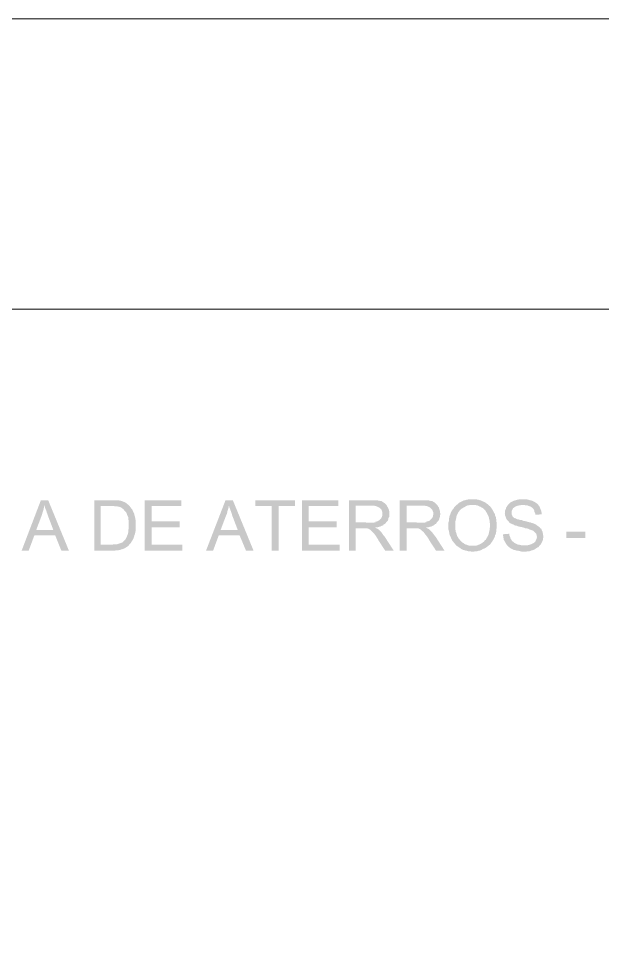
# Model space of a CAD drawing. Header units: feet. Extents: x 203667 to 205527, y 9204857 to 9205156.
# Drawn here: x 204253.37 to 204256.83, y 9205150.58 to 9205156.13 of the extents above; entities that cross this region are included whole.
import ezdxf

# ---------------------------------------------------------------- set-up
doc = ezdxf.new("R2010")
doc.units = ezdxf.units.FT
doc.header["$LTSCALE"] = 0.3
doc.header["$MEASUREMENT"] = 0
doc.layers.add('DRENAGEM a executar', color=242, linetype='Continuous', lineweight=30)

msp = doc.modelspace()

# ---------------------------------------------------------------- hatches: boundary and pattern name
at = {"layer": 'DRENAGEM a executar', "lineweight": 20}
for points in [[(204253.5472, 9205153.2796), (204253.5039, 9205153.2796), (204253.39, 9205152.9811), (204253.4318, 9205152.9811), (204253.465, 9205153.0705), (204253.589, 9205153.0705), (204253.4765, 9205153.1037), (204253.5097, 9205153.1916), (204253.5126, 9205153.2003), (204253.514, 9205153.2089), (204253.5169, 9205153.2162), (204253.5198, 9205153.2248), (204253.5212, 9205153.2335), (204253.5227, 9205153.2407), (204253.5256, 9205153.2493)], [(204253.5472, 9205153.2796), (204253.5256, 9205153.2493), (204253.5284, 9205153.2363), (204253.5299, 9205153.2306), (204253.5342, 9205153.2219), (204253.5371, 9205153.2147), (204253.5385, 9205153.2061), (204253.5429, 9205153.1974), (204253.5458, 9205153.1873), (204253.5775, 9205153.1037), (204253.4765, 9205153.1037), (204253.589, 9205153.0705), (204253.6251, 9205152.9811), (204253.6698, 9205152.9811)], [(204253.9208, 9205153.2796), (204253.8198, 9205153.2796), (204253.8198, 9205152.9811), (204253.9438, 9205152.9811), (204253.9525, 9205152.9825), (204253.9597, 9205152.9825), (204253.9684, 9205152.9839), (204253.9756, 9205152.9854), (204253.9813, 9205152.9883), (204253.9885, 9205152.9897), (204253.9972, 9205152.9926), (204254.0044, 9205152.9969), (204254.0116, 9205153.0013), (204254.0217, 9205153.0085), (204254.0275, 9205153.0157), (204253.8587, 9205153.0157), (204253.8587, 9205153.245), (204253.9208, 9205153.245), (204254.0246, 9205153.2493), (204254.0203, 9205153.2537), (204254.0131, 9205153.2594), (204254.0059, 9205153.2652), (204253.9929, 9205153.271), (204253.9842, 9205153.2738), (204253.9756, 9205153.2767), (204253.9669, 9205153.2782), (204253.9597, 9205153.2782), (204253.951, 9205153.2796), (204253.9323, 9205153.2796)], [(204254.3361, 9205153.2796), (204254.1198, 9205153.2796), (204254.1198, 9205152.9811), (204254.3433, 9205152.9811), (204254.3433, 9205153.0157), (204254.1602, 9205153.0157), (204254.1602, 9205153.1181), (204254.326, 9205153.1181), (204254.326, 9205153.1541), (204254.1602, 9205153.1541), (204254.1602, 9205153.245), (204254.3361, 9205153.245)], [(204254.6419, 9205153.2796), (204254.5986, 9205153.2796), (204254.4833, 9205152.9811), (204254.5251, 9205152.9811), (204254.5583, 9205153.0705), (204254.6823, 9205153.0705), (204254.5698, 9205153.1037), (204254.603, 9205153.1916), (204254.6073, 9205153.2003), (204254.6087, 9205153.2089), (204254.6102, 9205153.2162), (204254.6131, 9205153.2248), (204254.6159, 9205153.2335), (204254.6174, 9205153.2407), (204254.6188, 9205153.2493)], [(204254.6419, 9205153.2796), (204254.6188, 9205153.2493), (204254.6217, 9205153.2363), (204254.6246, 9205153.2306), (204254.6275, 9205153.2219), (204254.6304, 9205153.2147), (204254.6333, 9205153.2061), (204254.6361, 9205153.1974), (204254.639, 9205153.1873), (204254.6708, 9205153.1037), (204254.5698, 9205153.1037), (204254.6823, 9205153.0705), (204254.7198, 9205152.9811), (204254.7645, 9205152.9811)], [(204255.0111, 9205153.2796), (204254.7746, 9205153.2796), (204254.7746, 9205153.245), (204254.8727, 9205153.245), (204254.8727, 9205152.9811), (204254.9131, 9205152.9811), (204254.9131, 9205153.245), (204255.0111, 9205153.245)], [(204255.2679, 9205153.2796), (204255.0515, 9205153.2796), (204255.0515, 9205152.9811), (204255.2751, 9205152.9811), (204255.2751, 9205153.0157), (204255.0919, 9205153.0157), (204255.0919, 9205153.1181), (204255.2578, 9205153.1181), (204255.2578, 9205153.1541), (204255.0919, 9205153.1541), (204255.0919, 9205153.245), (204255.2679, 9205153.245)], [(204255.464, 9205153.2796), (204255.3299, 9205153.2796), (204255.3299, 9205152.9811), (204255.3703, 9205152.9811), (204255.3703, 9205153.1138), (204255.4164, 9205153.1138), (204255.4857, 9205153.1181), (204255.5015, 9205153.1195), (204255.5102, 9205153.1224), (204255.5174, 9205153.1238), (204255.526, 9205153.1282), (204255.5332, 9205153.1311), (204255.5376, 9205153.1368), (204255.5448, 9205153.1397), (204255.5506, 9205153.1455), (204255.3703, 9205153.1484), (204255.3703, 9205153.2479), (204255.4655, 9205153.2479), (204255.5506, 9205153.2537), (204255.5448, 9205153.2594), (204255.5376, 9205153.2652), (204255.5304, 9205153.2695), (204255.5246, 9205153.2738), (204255.5159, 9205153.2753), (204255.5087, 9205153.2767), (204255.5015, 9205153.2782), (204255.4929, 9205153.2782), (204255.4828, 9205153.2796), (204255.4741, 9205153.2796)], [(204255.764, 9205153.2796), (204255.6313, 9205153.2796), (204255.6313, 9205152.9811), (204255.6717, 9205152.9811), (204255.6717, 9205153.1138), (204255.7179, 9205153.1138), (204255.7871, 9205153.1181), (204255.803, 9205153.1195), (204255.8116, 9205153.1224), (204255.8188, 9205153.1238), (204255.8275, 9205153.1282), (204255.8332, 9205153.1311), (204255.839, 9205153.1368), (204255.8462, 9205153.1397), (204255.8506, 9205153.1455), (204255.6717, 9205153.1484), (204255.6717, 9205153.2479), (204255.7669, 9205153.2479), (204255.8506, 9205153.2537), (204255.8462, 9205153.2594), (204255.839, 9205153.2652), (204255.8318, 9205153.2695), (204255.8246, 9205153.2738), (204255.8159, 9205153.2753), (204255.8102, 9205153.2767), (204255.803, 9205153.2782), (204255.7943, 9205153.2782), (204255.7842, 9205153.2796), (204255.7756, 9205153.2796)], [(204256.064, 9205153.2854), (204256.0453, 9205153.2854), (204256.0366, 9205153.2839), (204256.028, 9205153.2825), (204256.0207, 9205153.2796), (204256.0121, 9205153.2782), (204256.0049, 9205153.2753), (204255.9977, 9205153.271), (204255.9919, 9205153.2681), (204255.9847, 9205153.2652), (204255.9775, 9205153.2594), (204255.9717, 9205153.2537), (204256.064, 9205153.2522), (204256.0712, 9205153.2508), (204256.0799, 9205153.2508), (204256.0871, 9205153.2493), (204256.0957, 9205153.2479), (204256.1015, 9205153.2436), (204256.1102, 9205153.2407), (204256.1174, 9205153.2363), (204256.1231, 9205153.2335), (204256.1304, 9205153.2277), (204256.1347, 9205153.2219), (204256.1405, 9205153.2162), (204256.1448, 9205153.2089), (204256.1491, 9205153.2017), (204256.1534, 9205153.1931), (204256.1592, 9205153.1815), (204256.1606, 9205153.1729), (204256.1621, 9205153.1657), (204256.165, 9205153.157), (204256.165, 9205153.1484), (204256.1664, 9205153.1397), (204256.1664, 9205153.1224), (204256.165, 9205153.1138), (204256.165, 9205153.1051), (204256.1621, 9205153.0964), (204256.1606, 9205153.0878), (204256.1592, 9205153.0791), (204256.1491, 9205153.0589), (204256.1448, 9205153.0517), (204256.1419, 9205153.046), (204256.1361, 9205153.0416), (204256.1304, 9205153.0344), (204256.1231, 9205153.0287), (204256.1174, 9205153.0243), (204256.1044, 9205153.0171), (204256.0957, 9205153.0142), (204256.0885, 9205153.0113), (204256.0799, 9205153.0099), (204256.0626, 9205153.0099), (204256.1578, 9205153.0099), (204256.165, 9205153.0157), (204256.1693, 9205153.02), (204256.1794, 9205153.0344), (204256.1837, 9205153.0416), (204256.1881, 9205153.0488), (204256.1953, 9205153.0633), (204256.1967, 9205153.0719), (204256.201, 9205153.0791), (204256.2025, 9205153.0878), (204256.2039, 9205153.0964), (204256.2039, 9205153.1037), (204256.2054, 9205153.1123), (204256.2054, 9205153.1484), (204256.2039, 9205153.157), (204256.2039, 9205153.1642), (204256.201, 9205153.1815), (204256.1967, 9205153.1888), (204256.1953, 9205153.1974), (204256.1881, 9205153.2104), (204256.1837, 9205153.219), (204256.1794, 9205153.2263), (204256.1693, 9205153.2407), (204256.165, 9205153.245), (204256.1578, 9205153.2508), (204256.152, 9205153.2565), (204256.1448, 9205153.2609), (204256.139, 9205153.2666), (204256.1275, 9205153.271), (204256.1188, 9205153.2753), (204256.1131, 9205153.2782), (204256.1058, 9205153.2796), (204256.0972, 9205153.2825), (204256.0885, 9205153.2839), (204256.0813, 9205153.2854), (204256.0727, 9205153.2854)], [(204256.3597, 9205153.2854), (204256.3438, 9205153.2854), (204256.338, 9205153.2839), (204256.3294, 9205153.2825), (204256.3207, 9205153.2796), (204256.3135, 9205153.2782), (204256.3063, 9205153.2753), (204256.2977, 9205153.271), (204256.2905, 9205153.2681), (204256.2832, 9205153.2623), (204256.2731, 9205153.2522), (204256.2688, 9205153.245), (204256.2616, 9205153.2349), (204256.2602, 9205153.2263), (204256.2558, 9205153.219), (204256.2558, 9205153.2104), (204256.2544, 9205153.2017), (204256.2558, 9205153.1888), (204256.2602, 9205153.1801), (204256.2616, 9205153.1729), (204256.2659, 9205153.1657), (204256.2717, 9205153.1585), (204256.2775, 9205153.1527), (204256.2818, 9205153.1469), (204256.2905, 9205153.1412), (204256.2977, 9205153.1383), (204256.3049, 9205153.1354), (204256.3121, 9205153.1311), (204256.3179, 9205153.1296), (204256.3251, 9205153.1282), (204256.3352, 9205153.1238), (204256.3438, 9205153.1224), (204256.3568, 9205153.1195), (204256.364, 9205153.1181), (204256.3741, 9205153.1138), (204256.3842, 9205153.1123), (204256.3929, 9205153.1109), (204256.4001, 9205153.1065), (204256.4087, 9205153.1037), (204256.4174, 9205153.1008), (204256.426, 9205153.0964), (204256.4304, 9205153.0921), (204256.4376, 9205153.0849), (204256.4419, 9205153.0777), (204256.4433, 9205153.0705), (204256.4448, 9205153.0618), (204256.4433, 9205153.0517), (204256.439, 9205153.0431), (204256.4361, 9205153.0359), (204256.426, 9205153.0258), (204256.4188, 9205153.0229), (204256.4102, 9205153.0186), (204256.403, 9205153.0157), (204256.3957, 9205153.0142), (204256.3871, 9205153.0113), (204256.3698, 9205153.0113), (204256.2703, 9205153.0099), (204256.2746, 9205153.0056), (204256.289, 9205152.994), (204256.2962, 9205152.9912), (204256.3063, 9205152.9854), (204256.3135, 9205152.9839), (204256.3207, 9205152.9825), (204256.3265, 9205152.9796), (204256.3352, 9205152.9796), (204256.3525, 9205152.9753), (204256.3828, 9205152.9753), (204256.3914, 9205152.9767), (204256.3986, 9205152.9767), (204256.4073, 9205152.9796), (204256.4159, 9205152.9825), (204256.4217, 9205152.9839), (204256.439, 9205152.9926), (204256.4462, 9205152.9984), (204256.4534, 9205153.0013), (204256.4592, 9205153.0085), (204256.4635, 9205153.0142), (204256.4693, 9205153.02), (204256.4722, 9205153.0258), (204256.4765, 9205153.0344), (204256.4794, 9205153.0416), (204256.4808, 9205153.0503), (204256.4823, 9205153.0575), (204256.4823, 9205153.069), (204256.4794, 9205153.0863), (204256.478, 9205153.0936), (204256.4736, 9205153.1022), (204256.4707, 9205153.1094), (204256.465, 9205153.1138), (204256.4606, 9205153.1195), (204256.4462, 9205153.1296), (204256.439, 9205153.1354), (204256.4304, 9205153.1383), (204256.426, 9205153.1412), (204256.4188, 9205153.144), (204256.4116, 9205153.1455), (204256.4044, 9205153.1484), (204256.3957, 9205153.1498), (204256.3856, 9205153.1527), (204256.3755, 9205153.1556), (204256.3655, 9205153.157), (204256.3568, 9205153.1613), (204256.3438, 9205153.1628), (204256.3352, 9205153.1657), (204256.3265, 9205153.1671), (204256.3207, 9205153.1714), (204256.3135, 9205153.1729), (204256.3078, 9205153.1758), (204256.3006, 9205153.183), (204256.2948, 9205153.1974), (204256.2948, 9205153.2104), (204256.2962, 9205153.2176), (204256.2991, 9205153.2248), (204256.3034, 9205153.232), (204256.3092, 9205153.2363), (204256.3207, 9205153.2436), (204256.3337, 9205153.2479), (204256.3424, 9205153.2493), (204256.351, 9205153.2508), (204256.4534, 9205153.2508), (204256.4477, 9205153.258), (204256.4419, 9205153.2623), (204256.4347, 9205153.2666), (204256.4275, 9205153.271), (204256.4188, 9205153.2753), (204256.4102, 9205153.2782), (204256.403, 9205153.2796), (204256.3943, 9205153.2825), (204256.3871, 9205153.2839), (204256.3784, 9205153.2854), (204256.3698, 9205153.2854)], [(204254.0246, 9205153.2493), (204253.9208, 9205153.245), (204253.9352, 9205153.245), (204253.9438, 9205153.2436), (204253.9525, 9205153.2436), (204253.9611, 9205153.2421), (204253.9727, 9205153.2392), (204253.9813, 9205153.2349), (204253.9871, 9205153.2306), (204253.9943, 9205153.2248), (204253.9986, 9205153.219), (204254.0044, 9205153.2133), (204254.0102, 9205153.2061), (204254.0131, 9205153.1988), (204254.0159, 9205153.1916), (204254.0188, 9205153.1844), (204254.0217, 9205153.1787), (204254.0232, 9205153.17), (204254.0232, 9205153.1628), (204254.0246, 9205153.1527), (204254.0246, 9205153.1138), (204254.0232, 9205153.1051), (204254.0232, 9205153.0964), (204254.0217, 9205153.0892), (204254.0188, 9205153.0763), (204254.0131, 9205153.0633), (204254.0102, 9205153.0575), (204254.0059, 9205153.0488), (204254.0015, 9205153.0431), (204253.9958, 9205153.0373), (204253.99, 9205153.033), (204253.9857, 9205153.0287), (204253.977, 9205153.0258), (204253.9698, 9205153.0229), (204253.951, 9205153.0171), (204253.9323, 9205153.0171), (204253.9236, 9205153.0157), (204253.8587, 9205153.0157), (204254.0275, 9205153.0157), (204254.0318, 9205153.02), (204254.0376, 9205153.0272), (204254.0405, 9205153.033), (204254.0462, 9205153.0402), (204254.0491, 9205153.046), (204254.0534, 9205153.0546), (204254.0563, 9205153.0618), (204254.0578, 9205153.0719), (204254.0621, 9205153.0806), (204254.0635, 9205153.0892), (204254.065, 9205153.0964), (204254.065, 9205153.1051), (204254.0664, 9205153.1138), (204254.0664, 9205153.1484), (204254.065, 9205153.157), (204254.065, 9205153.1642), (204254.0621, 9205153.1815), (204254.0592, 9205153.1888), (204254.0578, 9205153.1974), (204254.0549, 9205153.2046), (204254.0491, 9205153.2162), (204254.0462, 9205153.2234), (204254.0405, 9205153.2306), (204254.0361, 9205153.2363), (204254.0304, 9205153.2436)], [(204255.5506, 9205153.2537), (204255.4655, 9205153.2479), (204255.477, 9205153.2479), (204255.4871, 9205153.245), (204255.4943, 9205153.2436), (204255.5087, 9205153.2363), (204255.5131, 9205153.2335), (204255.5188, 9205153.2277), (204255.5246, 9205153.2219), (204255.526, 9205153.2147), (204255.5289, 9205153.2075), (204255.5289, 9205153.196), (204255.5275, 9205153.1873), (204255.526, 9205153.1801), (204255.5203, 9205153.1714), (204255.5116, 9205153.1628), (204255.5044, 9205153.157), (204255.4986, 9205153.1541), (204255.49, 9205153.1527), (204255.4828, 9205153.1498), (204255.4741, 9205153.1484), (204255.3703, 9205153.1484), (204255.5506, 9205153.1469), (204255.5549, 9205153.1527), (204255.5607, 9205153.1585), (204255.5635, 9205153.1657), (204255.565, 9205153.1743), (204255.5693, 9205153.1815), (204255.5693, 9205153.1902), (204255.5707, 9205153.1988), (204255.5693, 9205153.2061), (204255.5693, 9205153.2133), (204255.5679, 9205153.2219), (204255.5635, 9205153.2306), (204255.5621, 9205153.2363), (204255.5563, 9205153.2436), (204255.5549, 9205153.2479)], [(204255.8506, 9205153.2537), (204255.7669, 9205153.2479), (204255.7784, 9205153.2479), (204255.7885, 9205153.245), (204255.7957, 9205153.2436), (204255.8102, 9205153.2363), (204255.8145, 9205153.2335), (204255.8203, 9205153.2277), (204255.8246, 9205153.2219), (204255.8275, 9205153.2147), (204255.8304, 9205153.2075), (204255.8304, 9205153.196), (204255.8289, 9205153.1873), (204255.8275, 9205153.1801), (204255.8217, 9205153.1714), (204255.8131, 9205153.1628), (204255.8058, 9205153.157), (204255.7986, 9205153.1541), (204255.79, 9205153.1527), (204255.7842, 9205153.1498), (204255.7756, 9205153.1484), (204255.6717, 9205153.1484), (204255.8506, 9205153.1469), (204255.8563, 9205153.1527), (204255.8621, 9205153.1585), (204255.865, 9205153.1657), (204255.8664, 9205153.1743), (204255.8707, 9205153.1815), (204255.8707, 9205153.1902), (204255.8722, 9205153.1988), (204255.8707, 9205153.2061), (204255.8707, 9205153.2133), (204255.8679, 9205153.2219), (204255.865, 9205153.2306), (204255.8635, 9205153.2363), (204255.8578, 9205153.2436), (204255.8563, 9205153.2479)], [(204255.9717, 9205153.2537), (204255.9659, 9205153.2493), (204255.9573, 9205153.2407), (204255.953, 9205153.2349), (204255.9486, 9205153.2277), (204255.9443, 9205153.2234), (204255.94, 9205153.2162), (204255.9328, 9205153.2017), (204255.9313, 9205153.196), (204255.927, 9205153.1873), (204255.9256, 9205153.1801), (204255.9241, 9205153.1714), (204255.9227, 9205153.1628), (204255.9227, 9205153.1541), (204255.9198, 9205153.1455), (204255.9198, 9205153.1065), (204255.9227, 9205153.0979), (204255.9241, 9205153.0921), (204255.927, 9205153.0748), (204255.9342, 9205153.0604), (204255.9371, 9205153.0517), (204255.9414, 9205153.0431), (204255.9457, 9205153.0359), (204255.9573, 9205153.0229), (204255.9616, 9205153.0171), (204255.9674, 9205153.0099), (204255.9746, 9205153.0056), (204255.9804, 9205153.0013), (204255.9876, 9205152.9969), (204255.9977, 9205152.9897), (204256.0063, 9205152.9854), (204256.0135, 9205152.9839), (204256.0222, 9205152.9811), (204256.0294, 9205152.9796), (204256.0381, 9205152.9767), (204256.0467, 9205152.9767), (204256.0554, 9205152.9753), (204256.0727, 9205152.9753), (204256.0813, 9205152.9767), (204256.09, 9205152.9767), (204256.0972, 9205152.9796), (204256.1058, 9205152.9811), (204256.1145, 9205152.9839), (204256.1217, 9205152.9883), (204256.1275, 9205152.9912), (204256.1361, 9205152.994), (204256.1448, 9205152.9998), (204256.152, 9205153.0056), (204256.1578, 9205153.0099), (204256.0453, 9205153.0099), (204256.0381, 9205153.0113), (204256.0294, 9205153.0157), (204256.0222, 9205153.0171), (204256.015, 9205153.02), (204256.0092, 9205153.0258), (204256.002, 9205153.0287), (204255.989, 9205153.0416), (204255.9847, 9205153.0488), (204255.9789, 9205153.0546), (204255.976, 9205153.0604), (204255.9717, 9205153.0676), (204255.9688, 9205153.0763), (204255.9674, 9205153.0835), (204255.9631, 9205153.0921), (204255.9631, 9205153.0979), (204255.9616, 9205153.1065), (204255.9602, 9205153.1181), (204255.9602, 9205153.1354), (204255.9616, 9205153.1455), (204255.9616, 9205153.1541), (204255.9659, 9205153.1714), (204255.9674, 9205153.1801), (204255.9688, 9205153.1873), (204255.9789, 9205153.2075), (204255.9861, 9205153.2176), (204255.9919, 9205153.2234), (204255.9962, 9205153.2277), (204256.0034, 9205153.232), (204256.0106, 9205153.2363), (204256.0308, 9205153.2479), (204256.0395, 9205153.2493), (204256.0467, 9205153.2508), (204256.0554, 9205153.2508), (204256.064, 9205153.2522)], [(204256.4534, 9205153.2508), (204256.3611, 9205153.2508), (204256.3698, 9205153.2508), (204256.3784, 9205153.2493), (204256.3871, 9205153.2493), (204256.3957, 9205153.245), (204256.403, 9205153.2436), (204256.4087, 9205153.2407), (204256.4159, 9205153.2363), (204256.4203, 9205153.232), (204256.426, 9205153.2248), (204256.4289, 9205153.2176), (204256.4304, 9205153.2104), (204256.4347, 9205153.2017), (204256.4361, 9205153.1931), (204256.4736, 9205153.196), (204256.4722, 9205153.2061), (204256.4707, 9205153.2133), (204256.4693, 9205153.2219), (204256.465, 9205153.2277), (204256.4621, 9205153.2363), (204256.4592, 9205153.2436)], [(204255.4857, 9205153.1181), (204255.4164, 9205153.1138), (204255.4323, 9205153.1138), (204255.4409, 9205153.1123), (204255.4482, 9205153.1094), (204255.4568, 9205153.1037), (204255.464, 9205153.0979), (204255.4698, 9205153.0921), (204255.4756, 9205153.0849), (204255.4813, 9205153.0791), (204255.4842, 9205153.0748), (204255.49, 9205153.0676), (204255.4943, 9205153.0604), (204255.5001, 9205153.0517), (204255.5044, 9205153.0431), (204255.5448, 9205152.9811), (204255.5953, 9205152.9811), (204255.5433, 9205153.0618), (204255.5361, 9205153.0705), (204255.5304, 9205153.0777), (204255.526, 9205153.0849), (204255.5203, 9205153.0921), (204255.5159, 9205153.0964), (204255.5102, 9205153.1022), (204255.5015, 9205153.1094), (204255.4943, 9205153.1123)], [(204255.7871, 9205153.1181), (204255.7179, 9205153.1138), (204255.7337, 9205153.1138), (204255.7424, 9205153.1123), (204255.7496, 9205153.1094), (204255.7582, 9205153.1037), (204255.764, 9205153.0979), (204255.7712, 9205153.0921), (204255.777, 9205153.0849), (204255.7813, 9205153.0791), (204255.7856, 9205153.0748), (204255.79, 9205153.0676), (204255.7957, 9205153.0604), (204255.8015, 9205153.0517), (204255.8058, 9205153.0431), (204255.8462, 9205152.9811), (204255.8967, 9205152.9811), (204255.8448, 9205153.0618), (204255.8376, 9205153.0705), (204255.8217, 9205153.0921), (204255.8159, 9205153.0964), (204255.8116, 9205153.1022), (204255.803, 9205153.1094), (204255.7957, 9205153.1123)], [(204256.7318, 9205153.0546), (204256.7318, 9205153.0921), (204256.6193, 9205153.0921), (204256.6193, 9205153.0546)], [(204256.2804, 9205153.0806), (204256.2443, 9205153.0777), (204256.2443, 9205153.069), (204256.2457, 9205153.0604), (204256.2472, 9205153.0532), (204256.2486, 9205153.0445), (204256.2602, 9205153.0243), (204256.2645, 9205153.0171), (204256.2703, 9205153.0099), (204256.3698, 9205153.0113), (204256.3554, 9205153.0113), (204256.3467, 9205153.0142), (204256.3395, 9205153.0157), (204256.3308, 9205153.0171), (204256.3236, 9205153.02), (204256.3092, 9205153.0272), (204256.3049, 9205153.033), (204256.2977, 9205153.0373), (204256.2948, 9205153.0431), (204256.2905, 9205153.0488), (204256.2876, 9205153.0546), (204256.2861, 9205153.0618), (204256.2818, 9205153.0705)]]:
    msp.add_hatch(color=7, dxfattribs=at).paths.add_polyline_path(points)

# ---------------------------------------------------------------- linework, layer by layer
at = {"layer": 'DRENAGEM a executar', "color": 7, "lineweight": 20}
msp.add_lwpolyline([(204236.1186, 9205135.4888), (204264.2641, 9205135.4888), (204264.2641, 9205156.1344), (204236.1186, 9205156.1344)], close=True, dxfattribs=at)
msp.add_lwpolyline([(204238.8889, 9205154.4118), (204262.0205, 9205154.4118)], dxfattribs=at)

doc.saveas('drawing.dxf')
